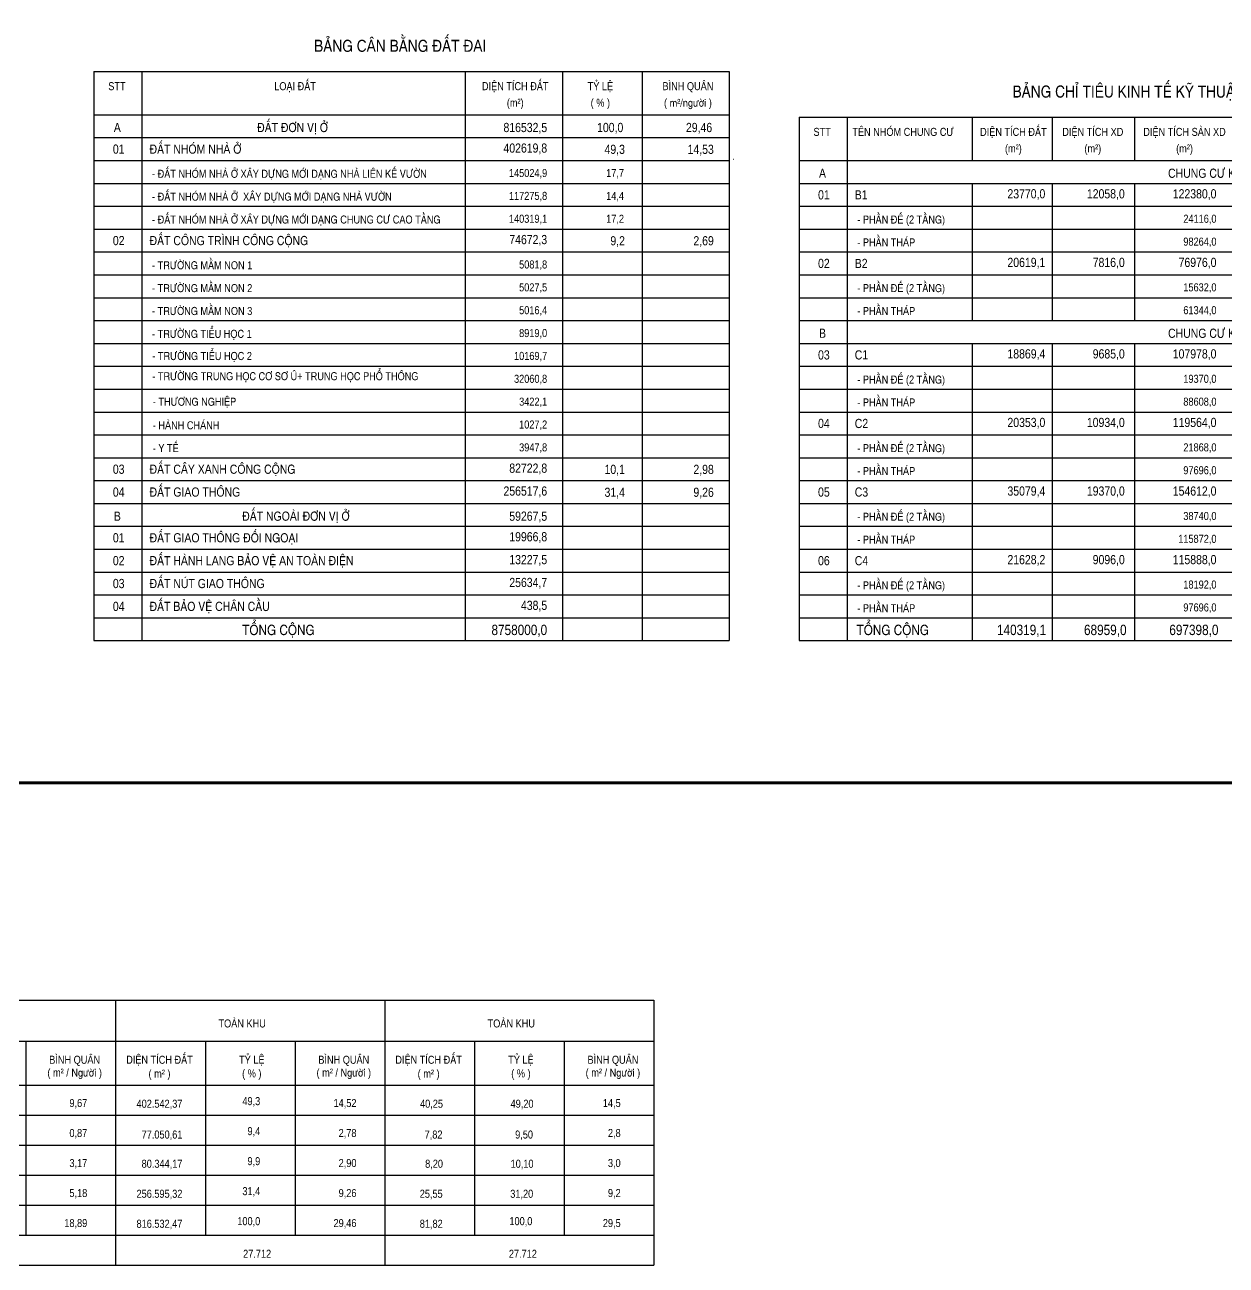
# Model space of a CAD drawing. Extents: x 597165 to 598689, y 1181586 to 1183364.
# Drawn here: x 597688.1 to 598108.6, y 1181585.6 to 1182019.6 of the extents above; entities that cross this region are included whole.
import ezdxf
from ezdxf.enums import TextEntityAlignment as Align

# ---------------------------------------------------------------- set-up
doc = ezdxf.new("R2010")
doc.units = 0
doc.header["$MEASUREMENT"] = 0
doc.layers.add('DTEXT', color=7, linetype='CONTINUOUS')
doc.layers.add('KHUNG_TEN', color=5, linetype='CONTINUOUS')
doc.styles.add('VHEL-C-B', font='VHELVCB.TTF')
doc.styles.add('VHELC-R', font='VHELVCN.TTF')

msp = doc.modelspace()

# ---------------------------------------------------------------- linework, layer by layer
at = {"layer": 'DTEXT', "color": 5}
for p, q in [((597712.2875, 1182003.2984), (597712.2875, 1181804.1161)), ((597712.2875, 1182003.2984), (597934.5997, 1182003.2984)), ((597729.0932, 1182003.2984), (597729.0932, 1181804.1161)), ((597842.2684, 1182003.2984), (597842.2684, 1181804.1161)), ((597876.3014, 1182003.2984), (597876.3014, 1181804.1161)), ((597904.222, 1182003.2984), (597904.222, 1181804.1161)), ((597934.5997, 1182003.2984), (597934.5997, 1181804.1161)), ((597959.1257, 1181987.2984), (597959.1257, 1181804.1161)), ((597959.1257, 1181987.2984), (598242.285, 1181987.2984)), ((597975.9315, 1181987.2984), (597975.9315, 1181804.1161)), ((598019.6428, 1181987.2984), (598019.6428, 1181972.1161)), ((598047.6496, 1181987.2984), (598047.6496, 1181972.1161)), ((598076.5454, 1181987.2984), (598076.5454, 1181972.1161)), ((597712.2875, 1181980.1161), (597934.5997, 1181980.1161)), ((597712.2875, 1181972.1161), (597934.5997, 1181972.1161)), ((597936.0258, 1181972.6371), (597936.0984, 1181972.6371)), ((597959.1257, 1181972.1161), (598242.285, 1181972.1161)), ((597959.1257, 1181964.1161), (598242.285, 1181964.1161)), ((598019.6428, 1181964.1161), (598019.6428, 1181916.1161)), ((598047.6496, 1181964.1161), (598047.6496, 1181916.1161)), ((598076.5454, 1181964.1161), (598076.5454, 1181916.1161)), ((597959.1257, 1181956.1161), (598242.285, 1181956.1161)), ((597712.2875, 1181948.1161), (597934.5997, 1181948.1161)), ((597712.2875, 1181940.1161), (597934.5997, 1181940.1161)), ((597959.1257, 1181916.1161), (598242.285, 1181916.1161)), ((597959.1257, 1181908.1161), (598242.285, 1181908.1161)), ((598019.6428, 1181908.1161), (598019.6428, 1181804.1161)), ((598047.6496, 1181908.1161), (598047.6496, 1181804.1161)), ((598076.5454, 1181908.1161), (598076.5454, 1181804.1161)), ((597712.2875, 1181868.1161), (597934.5997, 1181868.1161)), ((597712.2875, 1181860.1161), (597934.5997, 1181860.1161)), ((597712.2875, 1181852.1161), (597934.5997, 1181852.1161)), ((597712.2875, 1181844.1161), (597934.5997, 1181844.1161)), ((597712.2875, 1181812.1161), (597934.5997, 1181812.1161)), ((597959.1257, 1181812.1161), (598242.285, 1181812.1161)), ((597712.2875, 1181804.1161), (597934.5997, 1181804.1161)), ((597959.1257, 1181804.1161), (598242.285, 1181804.1161)), ((597478.1995, 1181678.2861), (597908.2959, 1181678.2861)), ((597719.8861, 1181678.2861), (597719.8861, 1181585.5798)), ((597719.8861, 1181678.2861), (597719.8861, 1181585.5798)), ((597814.091, 1181678.2861), (597814.091, 1181585.5798)), ((597814.091, 1181678.2861), (597814.091, 1181585.5798)), ((597814.091, 1181678.2861), (597814.091, 1181585.5798)), ((597908.2959, 1181678.2861), (597908.2959, 1181585.5798)), ((597478.1995, 1181663.9244), (597908.2959, 1181663.9244)), ((597363.5391, 1181585.5798), (597908.2959, 1181585.5798))]:
    msp.add_line(p, q, dxfattribs=at)
at = {"layer": 'DTEXT', "color": 3}
for p, q in [((597712.2875, 1181988.1161), (597934.5997, 1181988.1161)), ((597712.2875, 1181964.1161), (597934.5997, 1181964.1161)), ((597712.2875, 1181956.1161), (597934.5997, 1181956.1161)), ((597959.1257, 1181948.1161), (598242.285, 1181948.1161)), ((597959.1257, 1181940.1161), (598242.285, 1181940.1161)), ((597712.2875, 1181932.1161), (597934.5997, 1181932.1161)), ((597959.1257, 1181932.1161), (598242.285, 1181932.1161)), ((597712.2875, 1181924.1161), (597934.5997, 1181924.1161)), ((597959.1257, 1181924.1161), (598242.285, 1181924.1161)), ((597712.2875, 1181916.1161), (597934.5997, 1181916.1161)), ((597712.2875, 1181908.1161), (597934.5997, 1181908.1161)), ((597712.2875, 1181900.1161), (597934.5997, 1181900.1161)), ((597959.1257, 1181900.1161), (598242.285, 1181900.1161)), ((597712.2875, 1181892.1161), (597934.5997, 1181892.1161)), ((597959.1257, 1181892.1161), (598242.285, 1181892.1161)), ((597712.2875, 1181884.1161), (597934.5997, 1181884.1161)), ((597959.1257, 1181884.1161), (598242.285, 1181884.1161)), ((597712.2875, 1181876.1161), (597934.5997, 1181876.1161)), ((597959.1257, 1181876.1161), (598242.285, 1181876.1161)), ((597959.1257, 1181868.1161), (598242.285, 1181868.1161)), ((597959.1257, 1181860.1161), (598242.285, 1181860.1161)), ((597959.1257, 1181852.1161), (598242.285, 1181852.1161)), ((597959.1257, 1181844.1161), (598242.285, 1181844.1161)), ((597712.2875, 1181836.1161), (597934.5997, 1181836.1161)), ((597959.1257, 1181836.1161), (598242.285, 1181836.1161)), ((597712.2875, 1181828.1161), (597934.5997, 1181828.1161)), ((597959.1257, 1181828.1161), (598242.285, 1181828.1161)), ((597712.2875, 1181820.1161), (597934.5997, 1181820.1161)), ((597959.1257, 1181820.1161), (598242.285, 1181820.1161))]:
    msp.add_line(p, q, dxfattribs=at)
at = {"layer": 'DTEXT'}
for p, q in [((597688.4844, 1181663.9244), (597688.4844, 1181596.0798)), ((597751.2877, 1181663.9244), (597751.2877, 1181596.0798)), ((597782.6893, 1181663.9244), (597782.6893, 1181596.0798)), ((597845.4926, 1181663.9244), (597845.4926, 1181596.0798)), ((597876.8943, 1181663.9244), (597876.8943, 1181596.0798)), ((597478.1995, 1181648.5798), (597908.2959, 1181648.5798)), ((597478.1995, 1181648.5798), (597908.2959, 1181648.5798)), ((597478.1995, 1181638.0798), (597908.2959, 1181638.0798)), ((597478.1995, 1181627.5798), (597908.2959, 1181627.5798)), ((597478.1995, 1181617.0798), (597908.2959, 1181617.0798)), ((597478.1995, 1181606.5798), (597908.2959, 1181606.5798)), ((597478.1995, 1181596.0798), (597908.2959, 1181596.0798))]:
    msp.add_line(p, q, dxfattribs=at)
at = {"layer": 'KHUNG_TEN', "const_width": 1}
msp.add_lwpolyline([(597253.7231, 1183354.3668), (597253.7231, 1181754.3668), (598599.5681, 1181754.3668), (598599.5681, 1183354.3668)], close=True, dxfattribs=at)

# ---------------------------------------------------------------- texts
at = {"layer": 'DTEXT'}
for s, height, style, p in [('BAÛNG CAÂN BAÈNG ÑAÁT ÑAI ', 4.2, 'VHELC-R', (597820.1446, 1182010.1554)), ('LOAÏI ÑAÁT', 2.8, 'VHELC-R', (597782.6892, 1181996.7338)), ('DIEÄN TÍCH ÑAÁT', 2.8, 'VHELC-R', (597859.7501, 1181996.7338)), ('TYÛ LEÄ', 2.8, 'VHELC-R', (597889.5504, 1181996.7338)), ('BÌNH QUAÂN', 2.8, 'VHELC-R', (597920.2033, 1181996.7338)), ('BAÛNG CHÆ TIEÂU KINH TEÁ KYÕ THUAÄT KHU CHUNG CÖ (PHÖÙC HÔÏP) ', 4.2, 'VHELC-R', (598109.5126, 1181994.1554)), ('STT', 2.8, 'VHELC-R', (597720.3262, 1181996.7338)), ('(m²)', 2.8, 'VHELC-R', (597859.7501, 1181990.9316)), ('( % )', 2.8, 'VHELC-R', (597889.5504, 1181990.9316)), ('( m²/ngöôøi )', 2.8, 'VHELC-R', (597920.2033, 1181990.9316)), ('A', 3.2, 'VHEL-C-B', (597720.4686, 1181982.073)), ('STT', 2.8, 'VHELC-R', (597967.1644, 1181980.7338)), ('TEÂN NHOÙM CHUNG CÖ', 2.8, 'VHELC-R', (597995.4816, 1181980.7338)), ('DIEÄN TÍCH ÑAÁT', 2.8, 'VHELC-R', (598034.1126, 1181980.7338)), ('DIEÄN TÍCH XD', 2.8, 'VHELC-R', (598061.9224, 1181980.7338)), ('DIEÄN TÍCH SAØN XD', 2.8, 'VHELC-R', (598094.0272, 1181980.7338)), ('(m²)', 2.8, 'VHELC-R', (598034.1126, 1181974.9316)), ('(m²)', 2.8, 'VHELC-R', (598061.9224, 1181974.9316)), ('(m²)', 2.8, 'VHELC-R', (598094.0272, 1181974.9316)), ('A', 3.2, 'VHEL-C-B', (597967.3068, 1181966.073)), ('B', 3.2, 'VHEL-C-B', (597967.3068, 1181910.073)), ('B', 3.2, 'VHEL-C-B', (597720.4686, 1181846.073)), ('TOAØN KHU', 2.8, 'VHELC-R', (597764.1591, 1181668.7761)), ('TOAØN KHU', 2.8, 'VHELC-R', (597858.364, 1181668.7761)), ('BÌNH QUAÂN', 2.8, 'VHELC-R', (597705.5405, 1181656.0669)), ('DIEÄN TÍCH ÑAÁT', 2.8, 'VHELC-R', (597735.2335, 1181656.0669)), ('TYÛ LEÄ', 2.8, 'VHELC-R', (597767.5365, 1181656.0669)), ('BÌNH QUAÂN', 2.8, 'VHELC-R', (597799.7454, 1181656.0669)), ('DIEÄN TÍCH ÑAÁT', 2.8, 'VHELC-R', (597829.4384, 1181656.0669)), ('TYÛ LEÄ', 2.8, 'VHELC-R', (597861.7414, 1181656.0669)), ('BÌNH QUAÂN', 2.8, 'VHELC-R', (597893.9503, 1181656.0669)), ('( m² / Ngöôøi )', 2.8, 'VHELC-R', (597705.5405, 1181651.5676)), ('( m² )', 2.8, 'VHELC-R', (597735.2335, 1181651.2057)), ('( % )', 2.8, 'VHELC-R', (597767.5365, 1181651.2808)), ('( m² / Ngöôøi )', 2.8, 'VHELC-R', (597799.7454, 1181651.5676)), ('( m² )', 2.8, 'VHELC-R', (597829.4384, 1181651.2057)), ('( % )', 2.8, 'VHELC-R', (597861.7414, 1181651.2808)), ('( m² / Ngöôøi )', 2.8, 'VHELC-R', (597893.9503, 1181651.5676))]:
    msp.add_text(s, height=height, dxfattribs=dict(at, style=style)).set_placement(p, align=Align.CENTER)
for s, height, style, p in [('ÑAÁT ÑÔN VÒ ÔÛ', 3.2, 'VHEL-C-B', (597769.4204, 1181982.073)), ('ÑAÁT NHOÙM NHAØ ÔÛ', 3.2, 'VHELC-R', (597731.7567, 1181974.5077)), ('01', 3.2, 'VHELC-R', (597718.9097, 1181974.5077)), ('- ÑAÁT NHOÙM NHAØ ÔÛ XAÂY DÖÏNG MÔÙI DAÏNG NHAØ LIEÂN KEÁ VÖÔØN', 2.8, 'VHELC-R', (597732.6293, 1181966.0704)), ('CHUNG CÖ KHU B', 3.2, 'VHEL-C-B', (598088.2661, 1181966.073)), ('- ÑAÁT NHOÙM NHAØ ÔÛ  XAÂY DÖÏNG MÔÙI DAÏNG NHAØ VÖÔØN', 2.8, 'VHELC-R', (597732.6293, 1181958.0704)), ('01', 3.2, 'VHELC-R', (597965.7479, 1181958.5077)), ('B1', 3.2, 'VHELC-R', (597978.5949, 1181958.5077)), ('- ÑAÁT NHOÙM NHAØ ÔÛ XAÂY DÖÏNG MÔÙI DAÏNG CHUNG CÖ CAO TAÀNG', 2.8, 'VHELC-R', (597732.6293, 1181950.0704)), ('- PHAÀN ÑEÁ (2 TAÀNG)', 2.8, 'VHELC-R', (597979.4676, 1181950.0704)), ('02', 3.2, 'VHELC-R', (597718.9097, 1181942.5077)), ('ÑAÁT COÂNG TRÌNH COÂNG COÄNG', 3.2, 'VHELC-R', (597731.7567, 1181942.5077)), ('- PHAÀN THAÙP', 2.8, 'VHELC-R', (597979.4676, 1181942.0704)), ('- TRÖÔØNG MAÀM NON 1', 2.8, 'VHELC-R', (597732.6293, 1181934.0704)), ('02', 3.2, 'VHELC-R', (597965.7479, 1181934.5077)), ('B2', 3.2, 'VHELC-R', (597978.5949, 1181934.5077)), ('- TRÖÔØNG MAÀM NON 2', 2.8, 'VHELC-R', (597732.6293, 1181926.0704)), ('- PHAÀN ÑEÁ (2 TAÀNG)', 2.8, 'VHELC-R', (597979.4676, 1181926.0704)), ('- TRÖÔØNG MAÀM NON 3', 2.8, 'VHELC-R', (597732.6293, 1181918.0704)), ('- PHAÀN THAÙP', 2.8, 'VHELC-R', (597979.4676, 1181918.0704)), ('- TRÖÔØNG TIEÅU HOÏC 1', 2.8, 'VHELC-R', (597732.6293, 1181910.0704)), ('CHUNG CÖ KHU C', 3.2, 'VHEL-C-B', (598088.2661, 1181910.073)), ('- TRÖÔØNG TIEÅU HOÏC 2', 2.8, 'VHELC-R', (597732.7033, 1181902.3168)), ('03', 3.2, 'VHELC-R', (597965.7479, 1181902.5077)), ('C1', 3.2, 'VHELC-R', (597978.5949, 1181902.5077)), ('- TRÖÔØNG TRUNG HOÏC CÔ SÔ Û+ TRUNG HOÏC PHOÅ THOÂNG', 2.8, 'VHELC-R', (597732.7033, 1181895.2505)), ('- PHAÀN ÑEÁ (2 TAÀNG)', 2.8, 'VHELC-R', (597979.4676, 1181894.0704)), ('- THÖÔNG NGHIEÄP', 2.8, 'VHELC-R', (597732.8878, 1181886.3168)), ('- PHAÀN THAÙP', 2.8, 'VHELC-R', (597979.4676, 1181886.0704)), ('- HAØNH CHAÙNH', 2.8, 'VHELC-R', (597732.8774, 1181878.0704)), ('04', 3.2, 'VHELC-R', (597965.7479, 1181878.5077)), ('C2', 3.2, 'VHELC-R', (597978.5949, 1181878.5077)), ('- Y TEÁ', 2.8, 'VHELC-R', (597732.8774, 1181870.0704)), ('- PHAÀN ÑEÁ (2 TAÀNG)', 2.8, 'VHELC-R', (597979.4676, 1181870.0704)), ('03', 3.2, 'VHELC-R', (597718.9097, 1181862.5077)), ('ÑAÁT CAÂY XANH COÂNG COÄNG', 3.2, 'VHELC-R', (597731.7567, 1181862.5077)), ('- PHAÀN THAÙP', 2.8, 'VHELC-R', (597979.4676, 1181862.0704)), ('04', 3.2, 'VHELC-R', (597718.9097, 1181854.5077)), ('ÑAÁT GIAO THOÂNG ', 3.2, 'VHELC-R', (597731.7567, 1181854.5077)), ('05', 3.2, 'VHELC-R', (597965.7479, 1181854.5077)), ('C3', 3.2, 'VHELC-R', (597978.5949, 1181854.5077)), ('ÑAÁT NGOAØI ÑÔN VÒ ÔÛ', 3.2, 'VHEL-C-B', (597764.1841, 1181846.073)), ('- PHAÀN ÑEÁ (2 TAÀNG)', 2.8, 'VHELC-R', (597979.4676, 1181846.0704)), ('01', 3.2, 'VHELC-R', (597718.9097, 1181838.5077)), ('ÑAÁT GIAO THOÂNG ÑOÁI NGOAÏI', 3.2, 'VHELC-R', (597731.7567, 1181838.5077)), ('- PHAÀN THAÙP', 2.8, 'VHELC-R', (597979.4676, 1181838.0704)), ('ÑAÁT HAØNH LANG BAÛO VEÄ AN TOAØN ÑIEÄN', 3.2, 'VHELC-R', (597731.7567, 1181830.5077)), ('02', 3.2, 'VHELC-R', (597718.9097, 1181830.5077)), ('06', 3.2, 'VHELC-R', (597965.7479, 1181830.5077)), ('C4', 3.2, 'VHELC-R', (597978.5949, 1181830.5077)), ('ÑAÁT NUÙT GIAO THOÂNG', 3.2, 'VHELC-R', (597731.7567, 1181822.5077)), ('03', 3.2, 'VHELC-R', (597718.9097, 1181822.5077)), ('- PHAÀN ÑEÁ (2 TAÀNG)', 2.8, 'VHELC-R', (597979.4676, 1181822.0704)), ('04', 3.2, 'VHELC-R', (597718.9097, 1181814.5077)), ('ÑAÁT BAÛO VEÄ CHAÂN CAÀU', 3.2, 'VHELC-R', (597731.7567, 1181814.5077)), ('- PHAÀN THAÙP', 2.8, 'VHELC-R', (597979.4676, 1181814.0704)), ('TOÅNG COÄNG', 3.6, 'VHEL-C-B', (597764.1841, 1181806.073)), ('TOÅNG COÄNG', 3.6, 'VHEL-C-B', (597979.2231, 1181806.073))]:
    msp.add_text(s, height=height, dxfattribs=dict(at, style=style)).set_placement(p)
for s, height, style, p in [('816532,5', 3.2, 'VHEL-C-B', (597870.9272, 1181982.073)), ('100,0', 3.2, 'VHEL-C-B', (597897.5744, 1181982.073)), ('29,46', 3.2, 'VHEL-C-B', (597928.6816, 1181982.073)), ('402619,8', 3.2, 'VHELC-R', (597870.9272, 1181974.8687)), ('49,3', 3.2, 'VHELC-R', (597898.148, 1181974.4398)), ('14,53', 3.2, 'VHELC-R', (597929.2553, 1181974.4398)), ('145024,9', 2.8, 'VHELC-R', (597870.9272, 1181966.3421)), ('17,7', 2.8, 'VHELC-R', (597897.8293, 1181966.3421)), ('117275,8', 2.8, 'VHELC-R', (597870.9272, 1181958.3421)), ('14,4', 2.8, 'VHELC-R', (597897.8293, 1181958.3421)), ('23770,0', 3.2, 'VHELC-R', (598045.2896, 1181958.8687)), ('12058,0', 3.2, 'VHELC-R', (598073.0994, 1181958.8687)), ('122380,0', 3.2, 'VHELC-R', (598105.2042, 1181958.8687)), ('140319,1', 2.8, 'VHELC-R', (597870.9272, 1181950.3421)), ('17,2', 2.8, 'VHELC-R', (597897.8293, 1181950.3421)), ('24116,0', 2.8, 'VHELC-R', (598105.2042, 1181950.3421)), ('74672,3', 3.2, 'VHELC-R', (597870.9272, 1181942.8687)), ('9,2', 3.2, 'VHELC-R', (597898.148, 1181942.4398)), ('2,69', 3.2, 'VHELC-R', (597929.2553, 1181942.4398)), ('98264,0', 2.8, 'VHELC-R', (598105.2042, 1181942.3421)), ('5081,8', 2.8, 'VHELC-R', (597870.9272, 1181934.3421)), ('20619,1', 3.2, 'VHELC-R', (598045.2896, 1181934.8687)), ('7816,0', 3.2, 'VHELC-R', (598073.0994, 1181934.8687)), ('76976,0', 3.2, 'VHELC-R', (598105.2042, 1181934.8687)), ('5027,5', 2.8, 'VHELC-R', (597870.9272, 1181926.3421)), ('15632,0', 2.8, 'VHELC-R', (598105.2042, 1181926.3421)), ('5016,4', 2.8, 'VHELC-R', (597870.9272, 1181918.3421)), ('61344,0', 2.8, 'VHELC-R', (598105.2042, 1181918.3421)), ('8919,0', 2.8, 'VHELC-R', (597870.9272, 1181910.3421)), ('10169,7', 2.8, 'VHELC-R', (597870.9272, 1181902.3421)), ('18869,4', 3.2, 'VHELC-R', (598045.2896, 1181902.8687)), ('9685,0', 3.2, 'VHELC-R', (598073.0994, 1181902.8687)), ('107978,0', 3.2, 'VHELC-R', (598105.2042, 1181902.8687)), ('32060,8', 2.8, 'VHELC-R', (597870.9272, 1181894.3421)), ('19370,0', 2.8, 'VHELC-R', (598105.2042, 1181894.3421)), ('3422,1', 2.8, 'VHELC-R', (597870.9272, 1181886.3421)), ('88608,0', 2.8, 'VHELC-R', (598105.2042, 1181886.3421)), ('1027,2', 2.8, 'VHELC-R', (597870.9272, 1181878.3421)), ('20353,0', 3.2, 'VHELC-R', (598045.2896, 1181878.8687)), ('10934,0', 3.2, 'VHELC-R', (598073.0994, 1181878.8687)), ('119564,0', 3.2, 'VHELC-R', (598105.2042, 1181878.8687)), ('3947,8', 2.8, 'VHELC-R', (597870.9272, 1181870.3421)), ('21868,0', 2.8, 'VHELC-R', (598105.2042, 1181870.3421)), ('82722,8', 3.2, 'VHELC-R', (597870.9272, 1181862.8687)), ('10,1', 3.2, 'VHELC-R', (597898.148, 1181862.4398)), ('2,98', 3.2, 'VHELC-R', (597929.2553, 1181862.4398)), ('97696,0', 2.8, 'VHELC-R', (598105.2042, 1181862.3421)), ('256517,6', 3.2, 'VHELC-R', (597870.9272, 1181854.8687)), ('31,4', 3.2, 'VHELC-R', (597898.148, 1181854.4398)), ('9,26', 3.2, 'VHELC-R', (597929.2553, 1181854.4398)), ('35079,4', 3.2, 'VHELC-R', (598045.2896, 1181854.8687)), ('19370,0', 3.2, 'VHELC-R', (598073.0994, 1181854.8687)), ('154612,0', 3.2, 'VHELC-R', (598105.2042, 1181854.8687)), ('59267,5', 3.2, 'VHEL-C-B', (597870.9272, 1181846.073)), ('38740,0', 2.8, 'VHELC-R', (598105.2042, 1181846.3421)), ('19966,8', 3.2, 'VHELC-R', (597870.9272, 1181838.8687)), ('115872,0', 2.8, 'VHELC-R', (598105.2042, 1181838.3421)), ('13227,5', 3.2, 'VHELC-R', (597870.9272, 1181830.8687)), ('21628,2', 3.2, 'VHELC-R', (598045.2896, 1181830.8687)), ('9096,0', 3.2, 'VHELC-R', (598073.0994, 1181830.8687)), ('115888,0', 3.2, 'VHELC-R', (598105.2042, 1181830.8687)), ('25634,7', 3.2, 'VHELC-R', (597870.9272, 1181822.8687)), ('18192,0', 2.8, 'VHELC-R', (598105.2042, 1181822.3421)), ('438,5', 3.2, 'VHELC-R', (597870.9272, 1181814.8687)), ('97696,0', 2.8, 'VHELC-R', (598105.2042, 1181814.3421)), ('8758000,0', 3.6, 'VHEL-C-B', (597870.9272, 1181806.073)), ('140319,1', 3.6, 'VHEL-C-B', (598045.568, 1181806.073)), ('68959,0', 3.6, 'VHEL-C-B', (598073.7382, 1181806.073)), ('697398,0', 3.6, 'VHEL-C-B', (598105.902, 1181806.073)), ('49,3', 2.8, 'VHELC-R', (597770.4949, 1181641.5899)), ('9,67', 2.8, 'VHELC-R', (597709.9477, 1181640.9254)), ('402.542,37', 2.8, 'VHELC-R', (597743.2496, 1181640.6775)), ('14,52', 2.8, 'VHELC-R', (597804.1795, 1181640.9254)), ('40,25', 2.8, 'VHELC-R', (597834.4621, 1181640.6775)), ('49,20', 2.8, 'VHELC-R', (597866.1521, 1181640.6775)), ('14,5', 2.8, 'VHELC-R', (597896.6608, 1181640.9254)), ('0,87', 2.8, 'VHELC-R', (597709.9477, 1181630.4254)), ('77.050,61', 2.8, 'VHELC-R', (597743.2496, 1181629.8934)), ('9,4', 2.8, 'VHELC-R', (597770.4949, 1181631.0899)), ('2,78', 2.8, 'VHELC-R', (597804.1795, 1181630.4254)), ('7,82', 2.8, 'VHELC-R', (597834.2813, 1181629.8934)), ('9,50', 2.8, 'VHELC-R', (597865.9713, 1181629.8934)), ('2,8', 2.8, 'VHELC-R', (597896.6608, 1181630.4254)), ('3,17', 2.8, 'VHELC-R', (597709.9477, 1181619.9254)), ('80.344,17', 2.8, 'VHELC-R', (597743.2496, 1181619.6775)), ('9,9', 2.8, 'VHELC-R', (597770.4949, 1181620.5899)), ('2,90', 2.8, 'VHELC-R', (597804.1795, 1181619.9254)), ('8,20', 2.8, 'VHELC-R', (597834.4621, 1181619.6775)), ('10,10', 2.8, 'VHELC-R', (597866.1521, 1181619.6775)), ('3,0', 2.8, 'VHELC-R', (597896.6608, 1181619.9254)), ('5,18', 2.8, 'VHELC-R', (597709.9477, 1181609.4254)), ('256.595,32', 2.8, 'VHELC-R', (597743.2496, 1181609.1775)), ('31,4', 2.8, 'VHELC-R', (597770.4949, 1181610.0899)), ('9,26', 2.8, 'VHELC-R', (597804.1795, 1181609.4254)), ('25,55', 2.8, 'VHELC-R', (597834.3513, 1181609.1775)), ('31,20', 2.8, 'VHELC-R', (597866.0413, 1181609.1775)), ('9,2', 2.8, 'VHELC-R', (597896.6608, 1181609.4254)), ('18,89', 2.8, 'VHELC-R', (597709.9477, 1181598.9254)), ('816.532,47', 2.8, 'VHELC-R', (597743.2496, 1181598.6775)), ('100,0', 2.8, 'VHELC-R', (597770.4949, 1181599.5899)), ('29,46', 2.8, 'VHELC-R', (597804.1795, 1181598.9254)), ('81,82', 2.8, 'VHELC-R', (597834.3627, 1181598.6775)), ('100,0', 2.8, 'VHELC-R', (597865.746, 1181599.5899)), ('29,5', 2.8, 'VHELC-R', (597896.6608, 1181598.9254)), ('27.712', 2.8, 'VHELC-R', (597774.3124, 1181588.1775)), ('27.712', 2.8, 'VHELC-R', (597867.3274, 1181588.1775))]:
    msp.add_text(s, height=height, dxfattribs=dict(at, style=style)).set_placement(p, align=Align.RIGHT)

doc.saveas('drawing.dxf')
